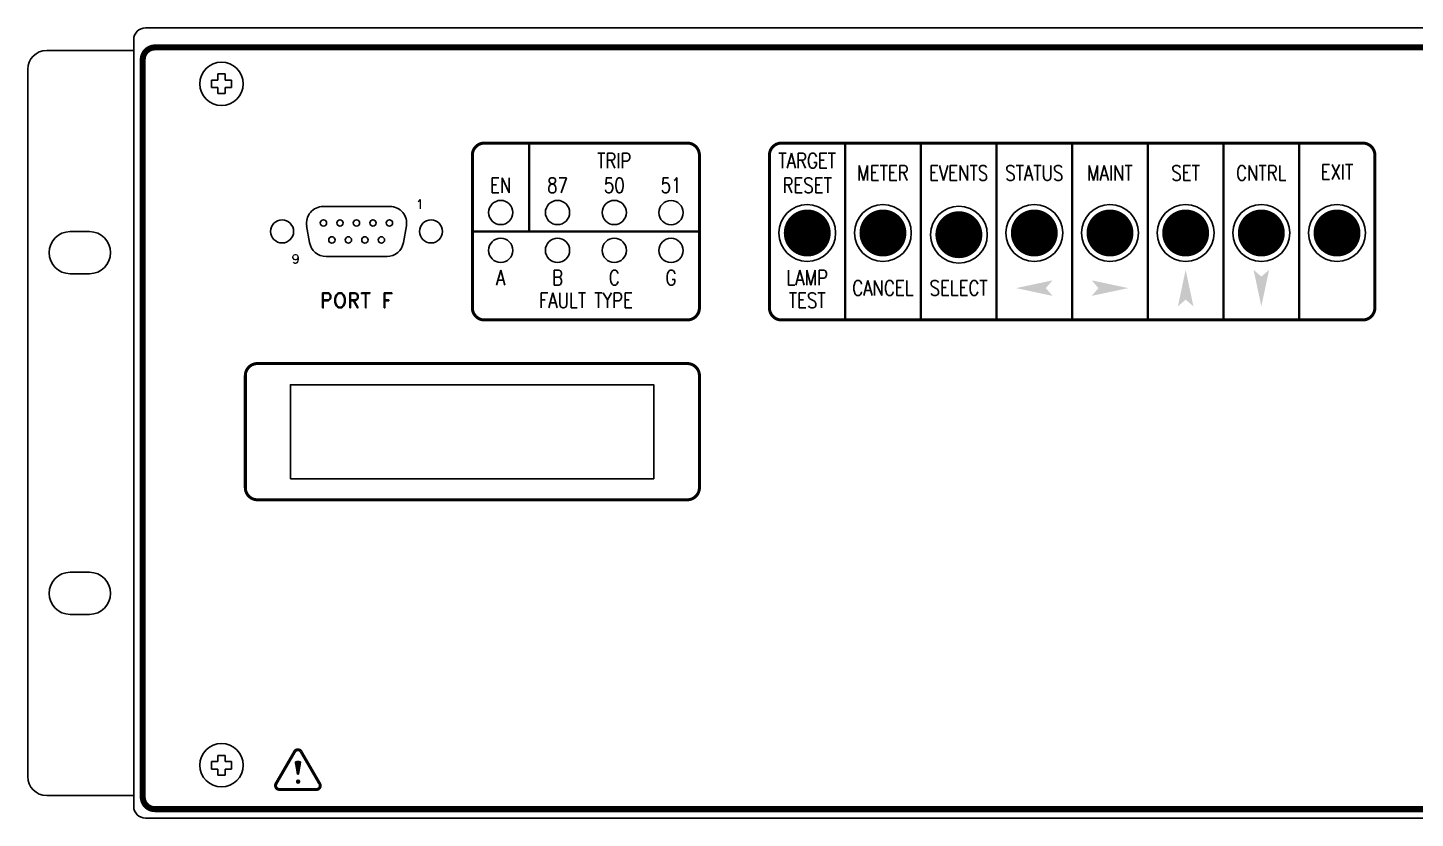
# Model space of a CAD drawing. Extents: x 2.2 to 21.2, y 5.8 to 11.4.
# Drawn here: x 2.25 to 11.42, y 6.14 to 11.36 of the extents above; entities that cross this region are included whole.
import ezdxf
from ezdxf.enums import TextEntityAlignment as Align

# ---------------------------------------------------------------- set-up
doc = ezdxf.new("R2010")
doc.units = 0
doc.header["$MEASUREMENT"] = 0
doc.layers.get('0').update_dxf_attribs({"linetype": 'CONTINUOUS'})
doc.styles.add('ROMAND', font='ROMAND', dxfattribs={"width": 0.875})
doc.styles.add('ROMANS', font='ROMANS')

# ---------------------------------------------------------------- blocks, each defined once
blk = doc.blocks.new('PUSHBUTTON')
at = {"const_width": 0.155}
blk.add_lwpolyline([(-0.0775, 0, 1), (0.0775, 0, 1)], format="xyb", close=True, dxfattribs=at)
blk.add_circle((0, 0), 0.1875)

msp = doc.modelspace()

# ---------------------------------------------------------------- linework, layer by layer
at = {"linetype": 'CONTINUOUS'}
for p, q in [((2.95, 11.281), (2.95, 6.219)), ((3.4649, 11.015), (3.505, 11.015)), ((3.4649, 10.965), (3.4649, 11.015)), ((3.505, 11.0551), (3.555, 11.0551)), ((3.505, 11.0551), (3.505, 11.015)), ((3.555, 11.0551), (3.555, 11.015)), ((3.555, 11.015), (3.5951, 11.015)), ((3.5951, 10.965), (3.5951, 11.015)), ((3.4649, 10.965), (3.505, 10.965)), ((3.505, 10.965), (3.505, 10.9249)), ((3.505, 10.9249), (3.555, 10.9249)), ((3.555, 10.965), (3.5951, 10.965)), ((3.555, 10.965), (3.555, 10.9249)), ((3.4649, 6.515), (3.505, 6.515)), ((3.4649, 6.465), (3.4649, 6.515)), ((3.505, 6.5551), (3.555, 6.5551)), ((3.505, 6.5551), (3.505, 6.515)), ((3.555, 6.5551), (3.555, 6.515)), ((3.555, 6.515), (3.5951, 6.515)), ((3.5951, 6.465), (3.5951, 6.515)), ((4.0184, 6.5093), (4.032, 6.4322)), ((4.0193, 6.5043), (4.0193, 6.5111)), ((4.02, 6.5007), (4.02, 6.5115)), ((4.021, 6.495), (4.021, 6.512)), ((4.022, 6.4894), (4.022, 6.5125)), ((4.023, 6.4837), (4.023, 6.513)), ((4.024, 6.478), (4.024, 6.5134)), ((4.025, 6.4724), (4.025, 6.5138)), ((4.026, 6.4667), (4.026, 6.5141)), ((4.027, 6.461), (4.027, 6.5144)), ((4.028, 6.4554), (4.028, 6.5147)), ((4.029, 6.4497), (4.029, 6.5149)), ((4.03, 6.444), (4.03, 6.5151)), ((4.031, 6.4383), (4.031, 6.5153)), ((4.032, 6.4327), (4.032, 6.5154)), ((4.033, 6.431), (4.033, 6.5155)), ((4.034, 6.4305), (4.034, 6.5156)), ((4.035, 6.4303), (4.035, 6.5156)), ((4.036, 6.4303), (4.036, 6.5156)), ((4.037, 6.4305), (4.037, 6.5156)), ((4.038, 6.431), (4.038, 6.5155)), ((4.0523, 6.5093), (4.0386, 6.4322)), ((4.0388, 6.4333), (4.0388, 6.5155)), ((4.04, 6.4398), (4.04, 6.5153)), ((4.041, 6.4454), (4.041, 6.5151)), ((4.042, 6.4511), (4.042, 6.5149)), ((4.043, 6.4567), (4.043, 6.5147)), ((4.044, 6.4624), (4.044, 6.5144)), ((4.045, 6.468), (4.045, 6.5141)), ((4.0458, 6.4728), (4.0458, 6.514)), ((4.047, 6.4793), (4.047, 6.5134)), ((4.048, 6.485), (4.048, 6.513)), ((4.049, 6.4906), (4.049, 6.5126)), ((4.05, 6.4963), (4.05, 6.5123)), ((4.0508, 6.501), (4.0508, 6.5118)), ((4.0515, 6.5048), (4.0515, 6.5114)), ((3.4649, 6.465), (3.505, 6.465)), ((3.505, 6.465), (3.505, 6.4249)), ((3.505, 6.4249), (3.555, 6.4249)), ((3.555, 6.465), (3.5951, 6.465)), ((3.555, 6.465), (3.555, 6.4249)), ((4.028, 6.377), (4.028, 6.386)), ((4.029, 6.3755), (4.029, 6.3875)), ((4.03, 6.3745), (4.03, 6.3885)), ((4.031, 6.3737), (4.031, 6.3893)), ((4.031, 6.3737), (4.031, 6.3892)), ((4.032, 6.3731), (4.032, 6.3899)), ((4.033, 6.3726), (4.033, 6.3903)), ((4.0341, 6.3723), (4.0341, 6.3907)), ((4.0351, 6.3721), (4.0351, 6.3908)), ((4.0361, 6.372), (4.0361, 6.3909)), ((4.037, 6.372), (4.037, 6.3908)), ((4.038, 6.3721), (4.038, 6.3908)), ((4.039, 6.3723), (4.039, 6.3906)), ((4.04, 6.3727), (4.04, 6.3902)), ((4.041, 6.3732), (4.041, 6.3898)), ((4.0422, 6.3739), (4.0422, 6.389)), ((4.043, 6.3747), (4.043, 6.3883)), ((4.044, 6.3758), (4.044, 6.3871)), ((4.045, 6.3773), (4.045, 6.3857))]:
    msp.add_line(p, q, dxfattribs=at)
for p, q in [((3.029, 11.36), (20.471, 11.36)), ((2.53, 10.014), (2.658, 10.014)), ((2.658, 9.736), (2.53, 9.736)), ((2.53, 7.764), (2.658, 7.764)), ((2.658, 7.486), (2.53, 7.486)), ((3.029, 6.14), (20.471, 6.14))]:
    msp.add_line(p, q)
at = {"extrusion": (0, 1, -1.83691e-16)}
for p, q in [((2.95, 11.21), (2.375, 11.21)), ((2.25, 11.085), (2.25, 6.415)), ((2.95, 6.29), (2.375, 6.29))]:
    msp.add_line(p, q, dxfattribs=at)
at = {"linetype": 'CONTINUOUS', "const_width": 0.04}
msp.add_lwpolyline([(20.49, 6.28), (20.49, 11.15, 0.414214), (20.41, 11.23), (3.09, 11.23, 0.414214), (3.01, 11.15), (3.01, 6.28, 0.414214), (3.09, 6.2), (20.41, 6.2, 0.414214)], format="xyb", close=True, dxfattribs=at)
at = {"linetype": 'CONTINUOUS', "const_width": 0.02, "elevation": 0.1}
for points in [[(5.2675, 10.5986), (6.6075, 10.5986, -0.414214), (6.6875, 10.5186), (6.6875, 9.5104, -0.414214), (6.6075, 9.4304), (5.2675, 9.4304, -0.414214), (5.1875, 9.5104), (5.1875, 10.5186, -0.414214)], [(7.23, 10.5986), (11.07, 10.5986, -0.414214), (11.15, 10.5186), (11.15, 9.5104, -0.414214), (11.07, 9.4304), (7.23, 9.4304, -0.414214), (7.15, 9.5104), (7.15, 10.5186, -0.414214)], [(3.7675, 9.1425), (6.6075, 9.1425, -0.414214), (6.6875, 9.0625), (6.6875, 8.3229, -0.414214), (6.6075, 8.2429), (3.7675, 8.2429, -0.414214), (3.6875, 8.3229), (3.6875, 9.0625, -0.414214)]]:
    msp.add_lwpolyline(points, format="xyb", close=True, dxfattribs=at)
at = {"linetype": 'CONTINUOUS', "const_width": 0.015, "elevation": 0.1}
for points in [[(5.5625, 10.0145), (5.5625, 10.5986)], [(7.65, 10.5986), (7.65, 9.4304)], [(8.15, 10.5986), (8.15, 9.4304)], [(8.65, 10.5986), (8.65, 9.4304)], [(9.15, 10.5986), (9.15, 9.4304)], [(9.65, 10.5986), (9.65, 9.4304)], [(10.15, 10.5986), (10.15, 9.4304)], [(10.65, 10.5986), (10.65, 9.4304)], [(5.1875, 10.0145), (6.6875, 10.0145)]]:
    msp.add_lwpolyline(points, dxfattribs=at)
for points in [[(4.2015, 10.18, 0.466308), (4.0932, 10.0509, 0.466308)], [(4.7518, 10.0509, 0.466308), (4.6435, 10.18, 0.466308)], [(4.1122, 9.9409, 0.36397), (4.2205, 9.85, 0.36397)], [(4.6235, 9.85, 0.36397), (4.7318, 9.9409, 0.36397)]]:
    msp.add_lwpolyline(points, format="xyb")
for points in [[(4.2015, 10.18), (4.6435, 10.18)], [(4.0925, 10.051), (4.1125, 9.941)], [(4.7515, 10.051), (4.7315, 9.941)], [(4.2205, 9.85), (4.6235, 9.85)]]:
    msp.add_lwpolyline(points)
msp.add_lwpolyline([(3.9853, 8.3822), (6.3853, 8.3822), (6.3853, 9.0022), (3.9853, 9.0022)], close=True)
at = {"linetype": 'CONTINUOUS', "const_width": 0.02}
for points in [[(4.0561, 6.5798, 0.575689), (4.0128, 6.5798, 0.575689)], [(3.8904, 6.3685, 0.563069), (3.9124, 6.3299, 0.563069)], [(4.1573, 6.33, 0.578182), (4.1791, 6.3675, 0.578182)]]:
    msp.add_lwpolyline(points, format="xyb", dxfattribs=at)
for points in [[(3.89, 6.3676), (4.0129, 6.5792)], [(4.179, 6.3676), (4.0562, 6.5792)], [(3.9117, 6.33), (4.1574, 6.33)]]:
    msp.add_lwpolyline(points, dxfattribs=at)
for centre, radius in [((3.53, 10.99), 0.1432), ((5.375, 10.14), 0.08), ((5.75, 10.14), 0.08), ((6.125, 10.14), 0.08), ((6.5, 10.1395), 0.08), ((3.9305, 10.015), 0.076), ((4.2035, 10.071), 0.021), ((4.3125, 10.071), 0.021), ((4.4215, 10.071), 0.021), ((4.5305, 10.071), 0.021), ((4.6395, 10.071), 0.021), ((4.9145, 10.015), 0.076), ((4.2595, 9.959), 0.021), ((4.3685, 9.959), 0.021), ((4.4775, 9.959), 0.021), ((4.5865, 9.959), 0.021), ((5.375, 9.89), 0.08), ((5.75, 9.89), 0.08), ((6.125, 9.89), 0.08), ((6.5, 9.8895), 0.08), ((3.53, 6.49), 0.1432)]:
    msp.add_circle(centre, radius)
at = {"linetype": 'CONTINUOUS'}
msp.add_circle((4.0364, 6.3815), 0.00949, dxfattribs=at)
for centre, radius, start, end in [((3.029, 11.281), 0.079, 90, 180), ((2.375, 11.085), 0.125, 90, 180), ((2.53, 9.875), 0.139, 90, 270), ((2.658, 9.875), 0.139, 270, 90), ((2.53, 7.625), 0.139, 90, 270), ((2.658, 7.625), 0.139, 270, 90), ((2.375, 6.415), 0.125, 180, 270), ((3.029, 6.219), 0.079, 180, 270)]:
    msp.add_arc(centre, radius, start, end)
for centre, radius, start, end in [((4.0207, 6.5093), 0.00229, 114.49541, 180.06965), ((4.0357, 6.4836), 0.0321, 60.12008, 119.73686), ((4.0505, 6.5099), 0.00185, 340.81126, 53.76366), ((4.034, 6.4327), 0.002, 190.0021, 236.70481), ((4.0354, 6.4347), 0.00443, 235.16113, 301.44945), ((4.0366, 6.4326), 0.002, 303.18371, 349.95683)]:
    msp.add_arc(centre, radius, start, end, dxfattribs=at)
for points in [[(9.8487, 9.5204, 0.1), (9.9, 9.5646, 0.1), (9.9, 9.7612, 0.1)], [(9.9, 9.7612, 0.1), (9.9513, 9.5204, 0.1), (9.9, 9.5646, 0.1)], [(10.3487, 9.7612, 0.1), (10.4, 9.7169, 0.1), (10.4, 9.5204, 0.1)], [(10.4, 9.5204, 0.1), (10.4513, 9.7612, 0.1), (10.4, 9.7169, 0.1)], [(9.0204, 9.692, 0.1), (8.7796, 9.6408, 0.1), (8.9762, 9.6408, 0.1)], [(8.9762, 9.6408, 0.1), (8.7796, 9.6408, 0.1), (9.0204, 9.5895, 0.1)], [(9.2796, 9.692, 0.1), (9.5204, 9.6408, 0.1), (9.3238, 9.6408, 0.1)], [(9.3238, 9.6408, 0.1), (9.5204, 9.6408, 0.1), (9.2796, 9.5895, 0.1)]]:
    msp.add_solid(points, dxfattribs=at)

# ---------------------------------------------------------------- block references
for p in [(7.4, 10.0047), (7.9, 10.0047), (8.4017, 9.9934), (8.9, 10.0047), (9.4, 10.0047), (9.9, 10.0047), (10.4, 10.0047), (10.9, 10.0047)]:
    msp.add_blockref('PUSHBUTTON', p)

# ---------------------------------------------------------------- texts
at = {"style": 'ROMAND', "width": 0.8}
for s, p in [('TRIP', (6.125, 10.4324)), ('EN', (5.375, 10.2695)), ('87', (5.75, 10.27)), ('50', (6.125, 10.27)), ('51', (6.5, 10.2695)), ('A', (5.375, 9.6595)), ('B', (5.75, 9.66)), ('C', (6.125, 9.66)), ('G', (6.5, 9.6595)), ('FAULT TYPE', (5.9375, 9.5099))]:
    msp.add_text(s, height=0.1, dxfattribs=at).set_placement(p, align=Align.CENTER)
at = {"linetype": 'CONTINUOUS', "style": 'ROMAND', "width": 0.8}
for s, p in [('TARGET', (7.4, 10.4324)), ('METER', (7.9, 10.351)), ('EVENTS', (8.4, 10.351)), ('STATUS', (8.9, 10.351)), ('MAINT', (9.4, 10.351)), ('SET', (9.9, 10.351)), ('CNTRL', (10.4, 10.351)), ('EXIT', (10.9, 10.3571)), ('RESET', (7.4, 10.2695)), ('LAMP', (7.4, 9.6595)), ('CANCEL', (7.9, 9.5914)), ('SELECT', (8.4, 9.5914)), ('TEST', (7.4, 9.5099))]:
    msp.add_text(s, height=0.1, dxfattribs=at).set_placement(p, align=Align.CENTER)
at = {"linetype": 'CONTINUOUS', "style": 'ROMANS'}
for s, p in [('1', (4.8405, 10.1652)), ('9', (4.0203, 9.8038))]:
    msp.add_text(s, height=0.06, dxfattribs=at).set_placement(p, align=Align.CENTER)
at = {"style": 'ROMAND'}
msp.add_text('PORT F', height=0.1, dxfattribs=at).set_placement((4.4225, 9.5099), align=Align.CENTER)

doc.saveas('drawing.dxf')
